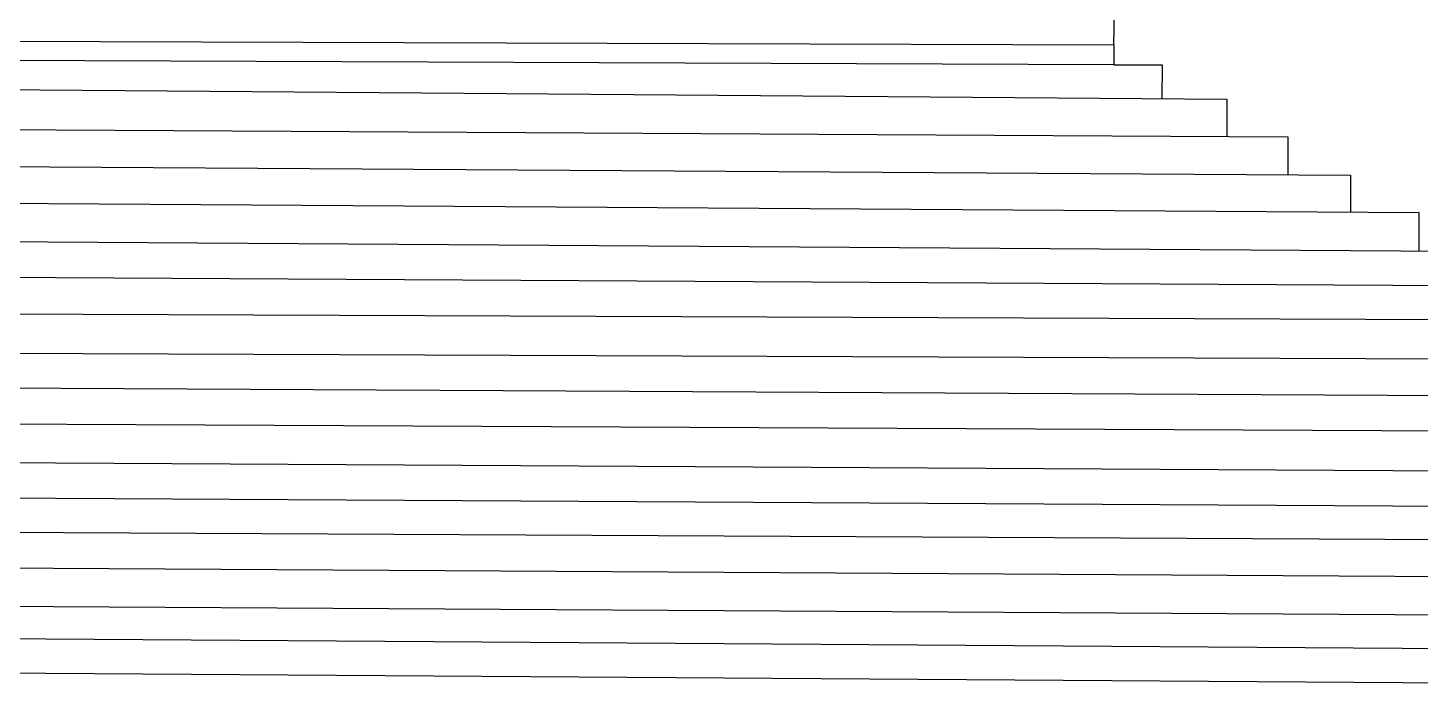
# Model space of a CAD drawing. Header units: millimetres. Extents: x 245 to 515, y 87 to 339.
# Drawn here: x 345.3 to 397.4, y 249.9 to 274.6 of the extents above; entities that cross this region are included whole.
import ezdxf

# ---------------------------------------------------------------- set-up
doc = ezdxf.new("R2010")
doc.units = ezdxf.units.MM
doc.layers.add('çizgi', color=10, linetype='Continuous')
doc.layers.add('çziigi', color=10, linetype='Continuous')

msp = doc.modelspace()

# ---------------------------------------------------------------- linework, layer by layer
at = {"layer": 'çizgi'}
for p, q in [((385.949, 273.962), (385.974, 275.183)), ((344.202, 274.091), (385.949, 273.962))]:
    msp.add_line(p, q, dxfattribs=at)
at = {"layer": 'çziigi'}
for p, q in [((385.949, 273.962), (385.949, 273.203)), ((385.949, 273.203), (344.199, 273.372)), ((385.949, 273.203), (387.757, 273.203)), ((387.757, 273.203), (387.747, 271.944)), ((342.762, 272.298), (390.175, 271.925)), ((390.175, 271.925), (390.175, 270.526)), ((340.226, 270.812), (392.465, 270.513)), ((392.465, 270.513), (392.456, 269.096)), ((337.779, 269.45), (394.81, 269.08)), ((394.81, 269.08), (394.81, 267.698)), ((335.51, 268.09), (397.362, 267.681)), ((397.362, 267.681), (397.362, 266.244)), ((333.04, 266.67), (399.834, 266.227)), ((330.85, 265.336), (402.099, 264.936)), ((328.38, 263.962), (404.26, 263.655)), ((325.957, 262.494), (406.576, 262.186)), ((323.7, 261.24), (409.23, 260.775)), ((321.282, 259.887), (411.498, 259.461)), ((318.772, 258.473), (413.892, 257.928)), ((316.396, 257.179), (416.339, 256.594)), ((314.121, 255.868), (418.759, 255.359)), ((420.869, 253.927), (311.864, 254.569)), ((309.594, 253.168), (423.236, 252.489)), ((307.124, 252.008), (425.344, 251.192)), ((304.905, 250.734), (427.79, 249.891))]:
    msp.add_line(p, q, dxfattribs=at)

doc.saveas('drawing.dxf')
